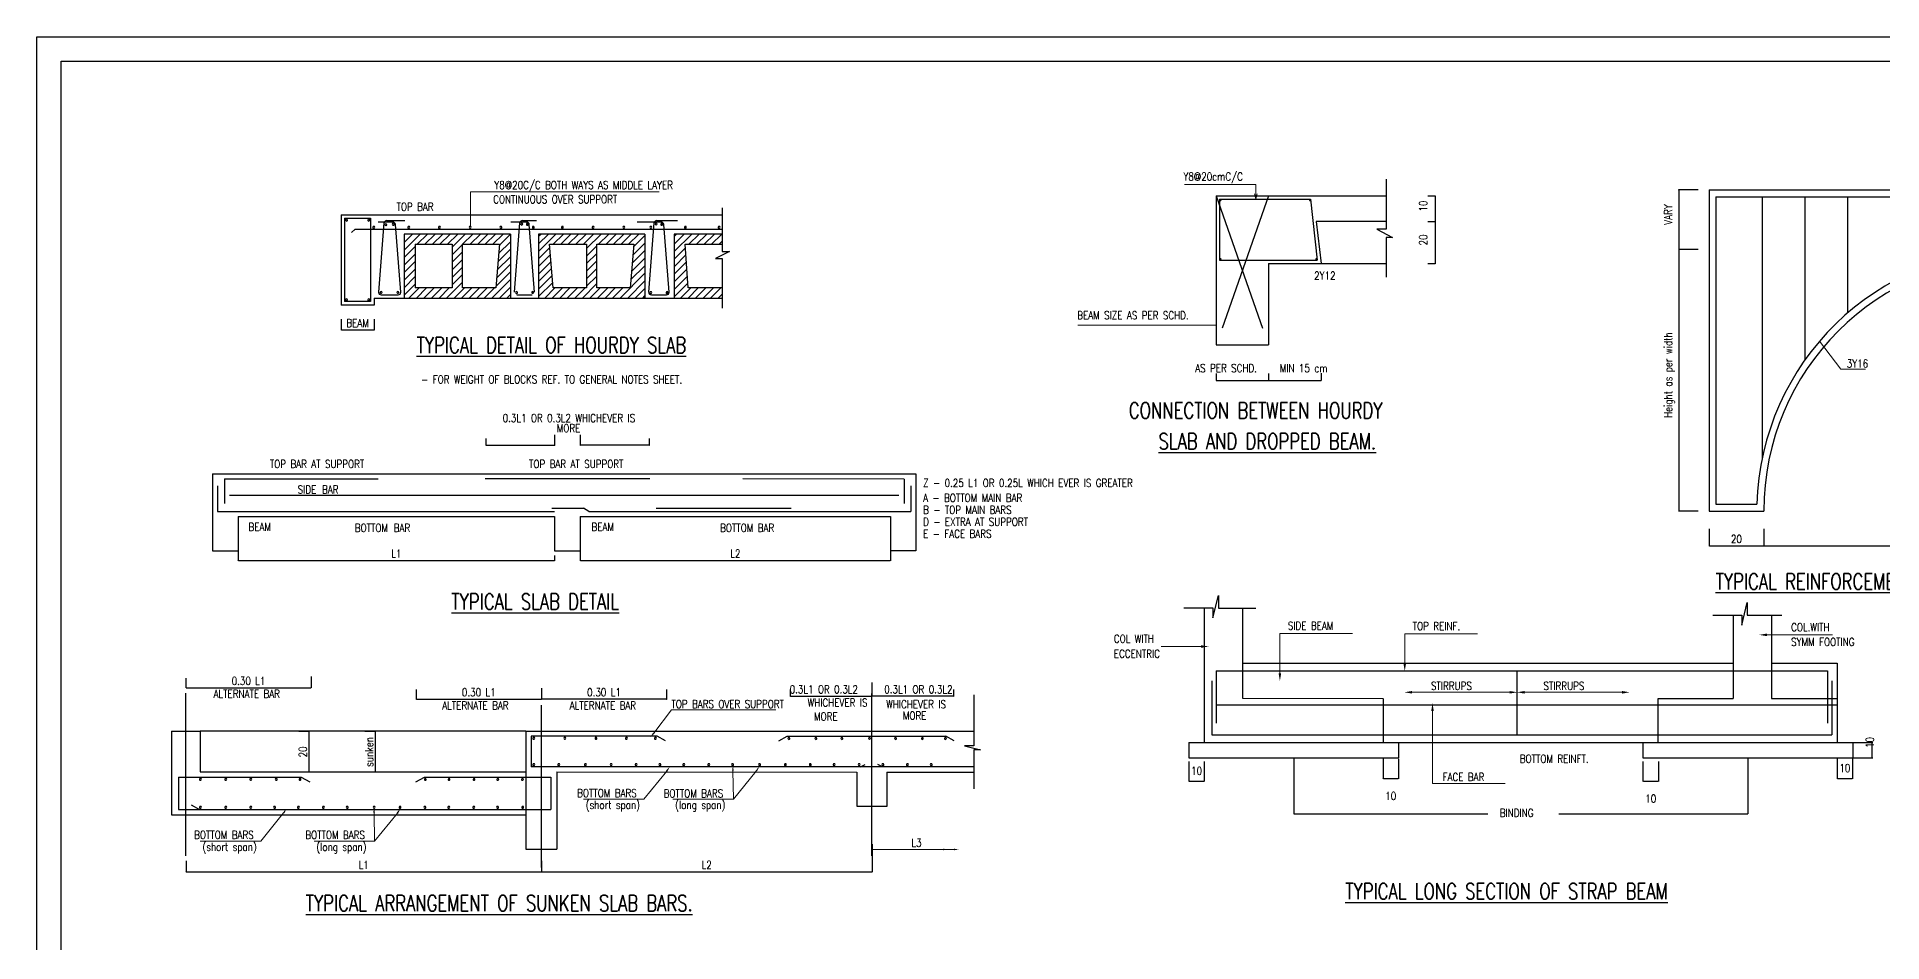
# Model space of a CAD drawing. Header units: metres. Extents: x 503482 to 1007323, y 2781056 to 5562345.
# Drawn here: x 503532.47 to 503562.06, y 2781098.36 to 2781112.87 of the extents above; entities that cross this region are included whole.
import ezdxf
from ezdxf.enums import TextEntityAlignment as Align

# ---------------------------------------------------------------- set-up
doc = ezdxf.new("R2010")
doc.units = ezdxf.units.M
doc.header["$LTSCALE"] = 10
doc.header["$MEASUREMENT"] = 0
doc.header["$PDMODE"] = 3
doc.linetypes.add('CENTER2', pattern=[28.575, 19.05, -3.175, 3.175, -3.175])
doc.linetypes.add('HIDDEN', pattern=[0.375, 0.25, -0.125])
doc.layers.get('0').update_dxf_attribs({"linetype": 'CONTINUOUS'})
doc.layers.get('DEFPOINTS').update_dxf_attribs({"linetype": 'CONTINUOUS'})
for name, color, linetype in [('GRID', 17, 'CENTER2'), ('M.TITLE BLOCK', 7, 'CONTINUOUS'), ('NEW', 4, 'CONTINUOUS'), ('steel', 6, 'CONTINUOUS')]:
    doc.layers.add(name, color=color, linetype=linetype)
doc.layers.add('TEXT', color=254, linetype='CONTINUOUS', lineweight=13)
doc.layers.add('WALL', color=7, linetype='CONTINUOUS', lineweight=30)
doc.styles.add('ROMANS', font='ROMANS.SHX', dxfattribs={"width": 0.8, "height": 0.25})
doc.styles.add('ROMANT', font='ROMANT.SHX', dxfattribs={"width": 0.85})
doc.styles.get("Standard").update_dxf_attribs({"font": 'txt.shx', "height": 8})

# ---------------------------------------------------------------- blocks, each defined once
blk = doc.blocks.new('eee')
at = {"color": 1, "linetype": 'ByBlock'}
for p, q in [((-708.071, -181.43), (-707.939, -181.43)), ((-707.941, -181.432), (-707.941, -181.884)), ((-703.255, -181.324), (-703.603, -181.324)), ((-703.598, -181.329), (-703.598, -182.381)), ((-708.071, -181.886), (-707.939, -181.886)), ((-708.071, -181.886), (-707.939, -181.886)), ((-707.941, -181.889), (-707.941, -182.635)), ((-703.255, -182.385), (-703.603, -182.385)), ((-703.255, -182.385), (-703.603, -182.385)), ((-703.598, -182.39), (-703.598, -187.042)), ((-708.071, -182.638), (-707.939, -182.638)), ((-727.439, -183.63), (-727.439, -183.823)), ((-727.434, -183.818), (-726.858, -183.818)), ((-726.853, -183.63), (-726.853, -183.823)), ((-711.844, -184.594), (-711.844, -184.721)), ((-711.842, -184.719), (-710.913, -184.719)), ((-710.911, -184.594), (-710.911, -184.721)), ((-710.911, -184.594), (-710.911, -184.721)), ((-710.908, -184.719), (-709.978, -184.719)), ((-709.975, -184.588), (-709.975, -184.721)), ((-724.862, -185.753), (-724.862, -185.879)), ((-723.635, -185.688), (-723.635, -185.879)), ((-723.178, -185.688), (-723.178, -185.879)), ((-721.952, -185.753), (-721.952, -185.879)), ((-724.857, -185.874), (-723.64, -185.874)), ((-721.956, -185.874), (-723.174, -185.874)), ((-703.255, -187.047), (-703.603, -187.047)), ((-703.058, -187.365), (-703.058, -187.671)), ((-702.085, -187.365), (-702.085, -187.671)), ((-702.085, -187.365), (-702.085, -187.671)), ((-729.277, -187.738), (-729.277, -187.931)), ((-723.179, -187.738), (-723.179, -187.931)), ((-717.65, -187.761), (-717.65, -187.931)), ((-703.053, -187.666), (-702.09, -187.666)), ((-702.08, -187.666), (-693.009, -187.666)), ((-729.272, -187.926), (-723.64, -187.926)), ((-723.635, -187.837), (-723.635, -187.931)), ((-723.174, -187.926), (-717.655, -187.926)), ((-730.207, -190.024), (-730.207, -190.198)), ((-727.975, -189.996), (-727.975, -190.198)), ((-730.202, -190.194), (-727.98, -190.194)), ((-726.103, -190.228), (-726.103, -190.403)), ((-726.098, -190.398), (-723.876, -190.398)), ((-723.871, -190.201), (-723.871, -190.403)), ((-723.871, -190.201), (-723.871, -190.403)), ((-721.644, -190.398), (-723.866, -190.398)), ((-721.639, -190.228), (-721.639, -190.403)), ((-719.434, -190.225), (-719.434, -190.35)), ((-719.429, -190.345), (-717.984, -190.345)), ((-717.979, -190.099), (-717.979, -190.35)), ((-717.979, -190.099), (-717.979, -190.35)), ((-716.529, -190.345), (-717.974, -190.345)), ((-716.524, -190.225), (-716.524, -190.35)), ((-728.195, -190.967), (-728.002, -190.967)), ((-728.007, -191.688), (-728.007, -190.972)), ((-727.016, -190.967), (-726.823, -190.967)), ((-726.828, -191.688), (-726.828, -190.972)), ((-700.499, -191.17), (-700.141, -191.17)), ((-700.149, -191.438), (-700.149, -191.178)), ((-728.195, -191.693), (-728.002, -191.693)), ((-727.016, -191.693), (-726.823, -191.693)), ((-712.331, -191.508), (-712.331, -191.865)), ((-712.056, -191.508), (-712.056, -191.865)), ((-708.869, -191.459), (-708.869, -191.816)), ((-708.594, -191.459), (-708.594, -191.816)), ((-704.237, -191.508), (-704.237, -191.865)), ((-703.962, -191.508), (-703.962, -191.865)), ((-700.775, -191.459), (-700.775, -191.816)), ((-700.5, -191.459), (-700.5, -191.816)), ((-700.499, -191.446), (-700.141, -191.446)), ((-712.324, -191.858), (-712.063, -191.858)), ((-708.862, -191.809), (-708.601, -191.809)), ((-704.23, -191.858), (-703.969, -191.858)), ((-700.768, -191.809), (-700.507, -191.809)), ((-717.978, -192.982), (-717.978, -193.478)), ((-730.205, -193.276), (-730.205, -193.478)), ((-723.871, -193.276), (-723.871, -193.478)), ((-730.2, -193.473), (-723.876, -193.473)), ((-723.871, -193.402), (-723.871, -193.478)), ((-723.866, -193.473), (-717.983, -193.473))]:
    blk.add_line(p, q, dxfattribs=at)
at = {"color": 0, "linetype": 'ByBlock'}
for p, q in [((-707.94, -181.431), (-707.942, -181.429)), ((-703.595, -181.327), (-703.6, -181.322)), ((-707.942, -181.885), (-707.94, -181.887)), ((-707.94, -181.887), (-707.942, -181.885)), ((-703.6, -182.383), (-703.595, -182.388)), ((-703.595, -182.388), (-703.6, -182.383)), ((-707.942, -182.637), (-707.94, -182.639)), ((-727.436, -183.815), (-727.441, -183.82)), ((-726.856, -183.82), (-726.851, -183.815)), ((-711.843, -184.717), (-711.845, -184.72)), ((-710.912, -184.72), (-710.91, -184.717)), ((-710.91, -184.717), (-710.912, -184.72)), ((-709.977, -184.72), (-709.974, -184.718)), ((-724.859, -185.871), (-724.864, -185.876)), ((-723.637, -185.876), (-723.632, -185.871)), ((-723.176, -185.871), (-723.181, -185.876)), ((-721.954, -185.876), (-721.949, -185.871)), ((-703.6, -187.045), (-703.595, -187.05)), ((-703.056, -187.663), (-703.061, -187.668)), ((-702.087, -187.668), (-702.082, -187.663)), ((-702.082, -187.663), (-702.087, -187.668)), ((-729.275, -187.924), (-729.28, -187.928)), ((-723.637, -187.929), (-723.633, -187.924)), ((-723.176, -187.924), (-723.181, -187.929)), ((-717.653, -187.929), (-717.648, -187.924)), ((-730.205, -190.191), (-730.21, -190.196)), ((-727.978, -190.196), (-727.973, -190.191)), ((-726.101, -190.395), (-726.106, -190.4)), ((-723.874, -190.4), (-723.869, -190.395)), ((-723.869, -190.395), (-723.874, -190.4)), ((-721.642, -190.4), (-721.637, -190.395)), ((-719.431, -190.343), (-719.436, -190.348)), ((-717.981, -190.348), (-717.976, -190.343)), ((-717.976, -190.343), (-717.981, -190.348)), ((-716.526, -190.348), (-716.521, -190.343)), ((-728.004, -190.969), (-728.009, -190.964)), ((-726.825, -190.969), (-726.83, -190.964)), ((-700.145, -191.174), (-700.153, -191.167)), ((-728.009, -191.691), (-728.004, -191.696)), ((-726.83, -191.691), (-726.825, -191.696)), ((-700.153, -191.442), (-700.145, -191.449)), ((-712.327, -191.854), (-712.335, -191.861)), ((-712.059, -191.861), (-712.052, -191.854)), ((-708.865, -191.805), (-708.873, -191.812)), ((-708.598, -191.812), (-708.59, -191.805)), ((-704.233, -191.854), (-704.241, -191.862)), ((-703.966, -191.862), (-703.958, -191.854)), ((-700.772, -191.805), (-700.779, -191.813)), ((-700.504, -191.813), (-700.496, -191.805)), ((-730.202, -193.47), (-730.207, -193.475)), ((-723.869, -193.471), (-723.874, -193.475)), ((-723.874, -193.475), (-723.869, -193.471)), ((-717.98, -193.476), (-717.975, -193.471))]:
    blk.add_line(p, q, dxfattribs=at)
at = {"color": 8}
for p, q in [((-726.319, -182.395), (-726.033, -182.11)), ((-726.319, -182.26), (-726.168, -182.11)), ((-726.319, -182.126), (-726.302, -182.11)), ((-726.082, -182.292), (-725.899, -182.11)), ((-725.947, -182.292), (-725.764, -182.11)), ((-725.813, -182.292), (-725.63, -182.11)), ((-725.678, -182.292), (-725.495, -182.11)), ((-725.544, -182.292), (-725.361, -182.11)), ((-725.461, -182.344), (-725.227, -182.11)), ((-725.275, -182.292), (-725.092, -182.11)), ((-725.14, -182.292), (-724.958, -182.11)), ((-725.006, -182.292), (-724.823, -182.11)), ((-724.871, -182.292), (-724.689, -182.11)), ((-724.737, -182.292), (-724.554, -182.11)), ((-724.622, -182.312), (-724.422, -182.112)), ((-723.922, -182.419), (-723.613, -182.11)), ((-723.922, -182.285), (-723.747, -182.11)), ((-723.661, -182.292), (-723.478, -182.11)), ((-723.526, -182.292), (-723.344, -182.11)), ((-723.392, -182.292), (-723.209, -182.11)), ((-723.257, -182.292), (-723.075, -182.11)), ((-723.123, -182.292), (-722.94, -182.11)), ((-723.064, -182.368), (-722.806, -182.11)), ((-722.854, -182.292), (-722.671, -182.11)), ((-722.719, -182.292), (-722.537, -182.11)), ((-722.585, -182.292), (-722.402, -182.11)), ((-722.45, -182.292), (-722.268, -182.11)), ((-722.316, -182.292), (-722.133, -182.11)), ((-722.227, -182.338), (-722.026, -182.137)), ((-721.506, -182.424), (-721.192, -182.11)), ((-721.506, -182.289), (-721.326, -182.11)), ((-721.24, -182.292), (-721.057, -182.11)), ((-721.105, -182.292), (-720.923, -182.11)), ((-720.971, -182.292), (-720.788, -182.11)), ((-720.836, -182.292), (-720.654, -182.11)), ((-726.319, -182.529), (-726.12, -182.331)), ((-726.319, -182.664), (-726.12, -182.466)), ((-725.461, -182.478), (-725.278, -182.296)), ((-725.461, -182.613), (-725.278, -182.43)), ((-724.657, -182.75), (-724.422, -182.516)), ((-724.645, -182.604), (-724.422, -182.381)), ((-724.633, -182.458), (-724.422, -182.247)), ((-723.922, -182.554), (-723.719, -182.351)), ((-723.922, -182.688), (-723.709, -182.475)), ((-723.064, -182.503), (-722.882, -182.32)), ((-723.064, -182.637), (-722.882, -182.455)), ((-722.251, -182.631), (-722.026, -182.406)), ((-722.239, -182.484), (-722.026, -182.271)), ((-721.506, -182.558), (-721.305, -182.357)), ((-721.506, -182.693), (-721.296, -182.483)), ((-720.702, -182.292), (-720.649, -182.239)), ((-726.319, -182.798), (-726.12, -182.6)), ((-726.319, -182.933), (-726.12, -182.735)), ((-725.461, -182.747), (-725.278, -182.565)), ((-725.461, -182.882), (-725.278, -182.699)), ((-725.461, -183.016), (-725.278, -182.834)), ((-724.68, -183.043), (-724.422, -182.785)), ((-724.668, -182.896), (-724.422, -182.65)), ((-723.922, -182.823), (-723.699, -182.599)), ((-723.922, -182.957), (-723.689, -182.724)), ((-723.922, -183.092), (-723.679, -182.848)), ((-723.064, -182.772), (-722.882, -182.589)), ((-723.064, -182.906), (-722.882, -182.724)), ((-722.467, -183.251), (-722.026, -182.809)), ((-722.274, -182.923), (-722.026, -182.675)), ((-722.262, -182.777), (-722.026, -182.54)), ((-721.506, -182.827), (-721.287, -182.608)), ((-721.506, -182.962), (-721.278, -182.734)), ((-726.319, -183.067), (-726.12, -182.869)), ((-726.319, -183.202), (-726.12, -183.004)), ((-726.233, -183.251), (-726.051, -183.068)), ((-726.099, -183.251), (-725.916, -183.068)), ((-725.964, -183.251), (-725.782, -183.068)), ((-725.83, -183.251), (-725.647, -183.068)), ((-725.695, -183.251), (-725.513, -183.068)), ((-725.561, -183.251), (-725.278, -182.968)), ((-725.426, -183.251), (-725.244, -183.068)), ((-725.292, -183.251), (-725.109, -183.068)), ((-725.157, -183.251), (-724.975, -183.068)), ((-725.023, -183.251), (-724.84, -183.068)), ((-724.888, -183.251), (-724.706, -183.068)), ((-724.754, -183.251), (-724.422, -182.919)), ((-724.619, -183.251), (-724.422, -183.054)), ((-723.922, -183.226), (-723.668, -182.972)), ((-723.812, -183.251), (-723.63, -183.068)), ((-723.678, -183.251), (-723.495, -183.068)), ((-723.543, -183.251), (-723.361, -183.068)), ((-723.409, -183.251), (-723.226, -183.068)), ((-723.274, -183.251), (-723.092, -183.068)), ((-723.14, -183.251), (-722.882, -182.993)), ((-723.064, -183.041), (-722.882, -182.858)), ((-723.005, -183.251), (-722.823, -183.068)), ((-722.871, -183.251), (-722.688, -183.068)), ((-722.736, -183.251), (-722.554, -183.068)), ((-722.602, -183.251), (-722.419, -183.068)), ((-722.333, -183.251), (-722.026, -182.944)), ((-722.199, -183.251), (-722.026, -183.078)), ((-721.506, -183.096), (-721.269, -182.859)), ((-721.506, -183.231), (-721.26, -182.985)), ((-721.392, -183.251), (-721.209, -183.068)), ((-721.257, -183.251), (-721.074, -183.068)), ((-721.123, -183.251), (-720.94, -183.068)), ((-720.988, -183.251), (-720.806, -183.068)), ((-720.854, -183.251), (-720.671, -183.068)), ((-720.719, -183.251), (-720.649, -183.181)), ((-724.485, -183.251), (-724.422, -183.188))]:
    blk.add_line(p, q, dxfattribs=at)
at = {"color": 1}
for p, q in [((-723.922, -182.15), (-723.882, -182.11)), ((-721.506, -182.155), (-721.461, -182.11)), ((-722.064, -183.251), (-722.026, -183.213)), ((-710.462, -191.444), (-710.462, -192.438)), ((-702.368, -191.444), (-702.368, -192.438)), ((-710.462, -192.438), (-707.003, -192.438)), ((-705.734, -192.438), (-702.368, -192.438))]:
    blk.add_line(p, q, dxfattribs=at)
at = {"layer": 'DEFPOINTS', "color": 0, "linetype": 'ByBlock'}
for p in [(-703.25, -181.324), (-707.941, -181.886), (-703.598, -182.385), (-703.25, -182.385), (-703.25, -182.385), (-707.941, -182.638), (-727.439, -183.625), (-726.853, -183.625), (-726.853, -183.818), (-710.911, -184.719), (-709.975, -184.719), (-724.862, -185.748), (-723.635, -185.683), (-723.178, -185.683), (-721.952, -185.748), (-723.635, -185.874), (-723.178, -185.874), (-703.598, -187.047), (-703.25, -187.047), (-703.058, -187.36), (-702.085, -187.36), (-702.085, -187.36), (-729.277, -187.733), (-723.179, -187.733), (-717.65, -187.756), (-702.085, -187.666), (-723.635, -187.832), (-723.635, -187.926), (-717.65, -187.926), (-730.207, -190.019), (-727.975, -189.991), (-727.975, -190.194), (-726.103, -190.223), (-723.871, -190.196), (-723.871, -190.196), (-723.871, -190.398), (-723.871, -190.398), (-721.639, -190.223), (-719.434, -190.22), (-717.979, -190.094), (-717.979, -190.094), (-717.979, -190.345), (-717.979, -190.345), (-716.524, -190.22), (-728.2, -190.967), (-728.007, -190.967), (-727.021, -190.967), (-726.828, -190.967), (-700.507, -191.17), (-700.149, -191.17), (-728.2, -191.693), (-727.021, -191.693), (-712.331, -191.5), (-712.056, -191.5), (-708.869, -191.451), (-708.594, -191.451), (-704.237, -191.5), (-703.962, -191.5), (-700.775, -191.451), (-700.507, -191.446), (-700.5, -191.451), (-712.056, -191.858), (-708.594, -191.809), (-703.962, -191.858), (-700.5, -191.809), (-717.711, -192.264), (-717.978, -192.977), (-730.205, -193.271), (-723.871, -193.271), (-723.871, -193.398), (-723.871, -193.473), (-717.978, -193.473)]:
    blk.add_point(p, dxfattribs=at)
at = {"layer": 'GRID'}
for p, q in [((-730.207, -193.188), (-730.207, -190.292)), ((-717.979, -193.189), (-717.979, -190.294)), ((-723.871, -193.398), (-723.871, -190.502))]:
    blk.add_line(p, q, dxfattribs=at)
at = {"layer": 'steel'}
for p, q in [((-711.783, -181.491), (-710.16, -181.491)), ((-711.783, -181.491), (-711.783, -182.577)), ((-710.16, -181.491), (-710.042, -182.577)), ((-727.378, -181.828), (-727.378, -183.315)), ((-726.914, -181.828), (-726.914, -183.315)), ((-727.192, -182.021), (-727.256, -182.085)), ((-711.783, -182.577), (-710.042, -182.577)), ((-726.914, -183.315), (-727.378, -183.315)), ((-729.521, -186.474), (-729.521, -186.914)), ((-729.521, -186.474), (-726.783, -186.474)), ((-721.939, -186.474), (-724.87, -186.474)), ((-717.407, -186.475), (-720.281, -186.474)), ((-717.407, -186.475), (-717.407, -186.914)), ((-729.642, -186.596), (-729.642, -187.053)), ((-729.429, -186.763), (-717.501, -186.764)), ((-717.285, -186.596), (-717.285, -187.053)), ((-729.642, -187.053), (-723.635, -187.053)), ((-723.684, -186.992), (-723.119, -186.992)), ((-723.027, -187.053), (-723.119, -186.992)), ((-723.027, -187.053), (-717.285, -187.053)), ((-721.826, -186.992), (-719.418, -186.992)), ((-711.92, -190.074), (-711.92, -191.033)), ((-711.844, -189.892), (-700.946, -189.892)), ((-711.844, -189.892), (-711.844, -190.824)), ((-706.484, -189.892), (-706.484, -191.033)), ((-700.946, -189.892), (-700.946, -190.825)), ((-700.87, -190.074), (-700.87, -191.033)), ((-711.844, -190.496), (-700.773, -190.496)), ((-724.055, -191.055), (-724.055, -191.604)), ((-721.809, -191.055), (-724.055, -191.055)), ((-721.657, -191.141), (-721.809, -191.055)), ((-719.64, -191.141), (-719.489, -191.055)), ((-719.489, -191.055), (-716.665, -191.056)), ((-716.513, -191.141), (-716.665, -191.056)), ((-711.92, -191.033), (-700.87, -191.033)), ((-716.165, -191.604), (-724.055, -191.604)), ((-718.186, -191.602), (-718.097, -191.559)), ((-717.789, -191.602), (-717.877, -191.559)), ((-730.339, -191.787), (-730.339, -192.365)), ((-730.339, -191.787), (-728.151, -191.787)), ((-728.151, -191.787), (-727.999, -191.872)), ((-726.107, -191.873), (-725.955, -191.787)), ((-725.955, -191.787), (-723.701, -191.787)), ((-723.701, -191.787), (-723.701, -192.365)), ((-730.339, -192.365), (-723.701, -192.365)), ((-730.116, -192.28), (-729.965, -192.366))]:
    blk.add_line(p, q, dxfattribs=at)
at = {"layer": 'steel', "linetype": 'Continuous'}
for p, q in [((-727.378, -181.828), (-726.914, -181.828)), ((-727.192, -182.021), (-720.649, -182.021)), ((-726.519, -181.898), (-726.782, -181.898)), ((-726.771, -183.144), (-726.673, -181.913)), ((-726.627, -181.871), (-726.307, -181.871)), ((-726.377, -183.144), (-726.474, -181.94)), ((-724.132, -181.899), (-724.416, -181.899)), ((-724.353, -183.144), (-724.254, -181.913)), ((-724.209, -181.871), (-723.959, -181.871)), ((-723.991, -183.144), (-724.087, -181.941)), ((-721.736, -181.899), (-722.161, -181.899)), ((-721.956, -183.144), (-721.858, -181.913)), ((-721.812, -181.871), (-721.447, -181.871)), ((-721.594, -183.144), (-721.69, -181.941)), ((-726.726, -183.193), (-726.423, -183.193)), ((-724.307, -183.193), (-724.036, -183.193)), ((-721.911, -183.193), (-721.64, -183.193))]:
    blk.add_line(p, q, dxfattribs=at)
for centre, radius, start, end in [((-711.766, -181.507), 0.00836, 359.999, 179.999), ((-711.766, -181.507), 0.00836, 179.999, 359.999), ((-710.174, -181.507), 0.00836, 359.999, 179.999), ((-710.174, -181.507), 0.00836, 179.999, 359.999), ((-727.343, -181.862), 0.0167, 359.999, 179.999), ((-727.343, -181.862), 0.0167, 179.999, 359.999), ((-726.947, -181.862), 0.0167, 359.999, 179.999), ((-726.947, -181.862), 0.0167, 179.999, 359.999), ((-726.859, -181.99), 0.0167, 359.999, 179.999), ((-726.859, -181.99), 0.0167, 179.999, 359.999), ((-726.627, -181.917), 0.0456, 89.9968, 175.4251), ((-726.643, -181.945), 0.0167, 359.999, 179.999), ((-726.643, -181.945), 0.0167, 179.999, 359.999), ((-726.511, -181.936), 0.0167, 359.999, 179.999), ((-726.511, -181.936), 0.0167, 179.999, 359.999), ((-726.519, -181.944), 0.0456, 4.5729, 90.0007), ((-726.235, -181.99), 0.0167, 359.999, 179.999), ((-726.235, -181.99), 0.0167, 179.999, 359.999), ((-725.688, -181.99), 0.0167, 359.999, 179.999), ((-725.688, -181.99), 0.0167, 179.999, 359.999), ((-725.14, -181.99), 0.0167, 359.999, 179.999), ((-725.14, -181.99), 0.0167, 179.999, 359.999), ((-724.592, -181.99), 0.0167, 359.999, 179.999), ((-724.592, -181.99), 0.0167, 179.999, 359.999), ((-724.209, -181.917), 0.0456, 89.9976, 175.4251), ((-724.221, -181.933), 0.0167, 359.999, 179.999), ((-724.221, -181.933), 0.0167, 179.999, 359.999), ((-724.122, -181.937), 0.0167, 359.999, 179.999), ((-724.122, -181.937), 0.0167, 179.999, 359.999), ((-724.132, -181.944), 0.0456, 4.5729, 89.999), ((-724.015, -181.99), 0.0167, 359.999, 179.999), ((-724.015, -181.99), 0.0167, 179.999, 359.999), ((-723.497, -181.99), 0.0167, 359.999, 179.999), ((-723.497, -181.99), 0.0167, 179.999, 359.999), ((-722.949, -181.99), 0.0167, 359.999, 179.999), ((-722.949, -181.99), 0.0167, 179.999, 359.999), ((-722.401, -181.99), 0.0167, 359.999, 179.999), ((-722.401, -181.99), 0.0167, 179.999, 359.999), ((-721.92, -181.99), 0.0167, 359.999, 179.999), ((-721.92, -181.99), 0.0167, 179.999, 359.999), ((-721.812, -181.917), 0.0456, 89.999, 175.4251), ((-721.825, -181.933), 0.0167, 359.999, 179.999), ((-721.825, -181.933), 0.0167, 179.999, 359.999), ((-721.727, -181.937), 0.0167, 359.999, 179.999), ((-721.727, -181.937), 0.0167, 179.999, 359.999), ((-721.736, -181.944), 0.0456, 4.5729, 89.999), ((-721.305, -181.99), 0.0167, 359.999, 179.999), ((-721.305, -181.99), 0.0167, 179.999, 359.999), ((-720.703, -181.99), 0.0167, 359.999, 179.999), ((-720.703, -181.99), 0.0167, 179.999, 359.999), ((-711.766, -182.56), 0.00836, 359.999, 179.999), ((-711.766, -182.56), 0.00836, 179.999, 359.999), ((-710.061, -182.56), 0.00836, 359.999, 179.999), ((-710.061, -182.56), 0.00836, 179.999, 359.999), ((-726.726, -183.148), 0.0456, 175.4251, 270.0008), ((-726.728, -183.15), 0.0167, 359.999, 179.999), ((-726.728, -183.15), 0.0167, 179.999, 359.999), ((-726.429, -183.15), 0.0167, 359.999, 179.999), ((-726.429, -183.15), 0.0167, 179.999, 359.999), ((-726.423, -183.148), 0.0456, 269.9978, 4.5729), ((-724.314, -183.153), 0.0167, 359.999, 179.999), ((-724.314, -183.153), 0.0167, 179.999, 359.999), ((-724.027, -183.15), 0.0167, 359.999, 179.999), ((-724.027, -183.15), 0.0167, 179.999, 359.999), ((-721.911, -183.148), 0.0456, 175.4251, 270.0012), ((-721.92, -183.154), 0.0167, 359.999, 179.999), ((-721.92, -183.154), 0.0167, 179.999, 359.999), ((-721.631, -183.153), 0.0167, 359.999, 179.999), ((-721.631, -183.153), 0.0167, 179.999, 359.999), ((-721.64, -183.148), 0.0456, 269.9972, 4.5729), ((-727.344, -183.281), 0.0167, 359.999, 179.999), ((-727.344, -183.281), 0.0167, 179.999, 359.999), ((-726.947, -183.281), 0.0167, 359.999, 179.999), ((-726.947, -183.281), 0.0167, 179.999, 359.999), ((-724.007, -191.095), 0.0167, 359.999, 179.999), ((-723.453, -191.095), 0.0167, 359.999, 179.999), ((-722.898, -191.095), 0.0167, 359.999, 179.999), ((-722.355, -191.095), 0.0167, 359.999, 179.999), ((-721.838, -191.095), 0.0167, 359.999, 179.999), ((-724.007, -191.095), 0.0167, 179.999, 359.999), ((-723.453, -191.095), 0.0167, 179.999, 359.999), ((-722.898, -191.095), 0.0167, 179.999, 359.999), ((-722.355, -191.095), 0.0167, 179.999, 359.999), ((-721.838, -191.095), 0.0167, 179.999, 359.999), ((-719.459, -191.097), 0.0167, 359.999, 179.999), ((-719.459, -191.097), 0.0167, 179.999, 359.999), ((-718.978, -191.097), 0.0167, 359.999, 179.999), ((-718.978, -191.097), 0.0167, 179.999, 359.999), ((-718.515, -191.097), 0.0167, 359.999, 179.999), ((-718.515, -191.097), 0.0167, 179.999, 359.999), ((-718.023, -191.097), 0.0167, 359.999, 179.999), ((-718.023, -191.097), 0.0167, 179.999, 359.999), ((-717.558, -191.097), 0.0167, 359.999, 179.999), ((-717.558, -191.097), 0.0167, 179.999, 359.999), ((-717.08, -191.097), 0.0167, 359.999, 179.999), ((-717.08, -191.097), 0.0167, 179.999, 359.999), ((-716.669, -191.097), 0.0167, 359.999, 179.999), ((-716.669, -191.097), 0.0167, 179.999, 359.999), ((-724.007, -191.564), 0.0167, 359.999, 179.999), ((-724.007, -191.564), 0.0167, 179.999, 359.999), ((-723.561, -191.564), 0.0167, 359.999, 179.999), ((-723.561, -191.564), 0.0167, 179.999, 359.999), ((-723.086, -191.564), 0.0167, 359.999, 179.999), ((-723.086, -191.564), 0.0167, 179.999, 359.999), ((-722.627, -191.564), 0.0167, 359.999, 179.999), ((-722.627, -191.564), 0.0167, 179.999, 359.999), ((-722.182, -191.564), 0.0167, 359.999, 179.999), ((-722.182, -191.564), 0.0167, 179.999, 359.999), ((-721.758, -191.564), 0.0167, 359.999, 179.999), ((-721.758, -191.564), 0.0167, 179.999, 359.999), ((-721.333, -191.564), 0.0167, 359.999, 179.999), ((-721.333, -191.564), 0.0167, 179.999, 359.999), ((-720.887, -191.564), 0.0167, 359.999, 179.999), ((-720.887, -191.564), 0.0167, 179.999, 359.999), ((-720.463, -191.564), 0.0167, 359.999, 179.999), ((-720.463, -191.564), 0.0167, 179.999, 359.999), ((-719.982, -191.564), 0.0167, 359.999, 179.999), ((-719.982, -191.564), 0.0167, 179.999, 359.999), ((-719.522, -191.564), 0.0167, 359.999, 179.999), ((-719.522, -191.564), 0.0167, 179.999, 359.999), ((-719.078, -191.564), 0.0167, 359.999, 179.999), ((-719.078, -191.564), 0.0167, 179.999, 359.999), ((-718.653, -191.564), 0.0167, 359.999, 179.999), ((-718.653, -191.564), 0.0167, 179.999, 359.999), ((-718.207, -191.564), 0.0167, 359.999, 179.999), ((-718.207, -191.564), 0.0167, 179.999, 359.999), ((-717.784, -191.564), 0.0167, 359.999, 179.999), ((-717.784, -191.564), 0.0167, 179.999, 359.999), ((-717.347, -191.564), 0.0167, 359.999, 179.999), ((-717.347, -191.564), 0.0167, 179.999, 359.999), ((-716.922, -191.564), 0.0167, 359.999, 179.999), ((-716.922, -191.564), 0.0167, 179.999, 359.999), ((-729.948, -191.826), 0.0167, 359.999, 179.999), ((-729.948, -191.826), 0.0167, 179.999, 359.999), ((-729.496, -191.826), 0.0167, 359.999, 179.999), ((-729.496, -191.826), 0.0167, 179.999, 359.999), ((-729.05, -191.826), 0.0167, 359.999, 179.999), ((-729.05, -191.826), 0.0167, 179.999, 359.999), ((-728.597, -191.826), 0.0167, 359.999, 179.999), ((-728.597, -191.826), 0.0167, 179.999, 359.999), ((-728.173, -191.826), 0.0167, 359.999, 179.999), ((-728.173, -191.826), 0.0167, 179.999, 359.999), ((-725.94, -191.827), 0.0167, 359.999, 179.999), ((-725.94, -191.827), 0.0167, 179.999, 359.999), ((-725.517, -191.827), 0.0167, 359.999, 179.999), ((-725.517, -191.827), 0.0167, 179.999, 359.999), ((-725.071, -191.827), 0.0167, 359.999, 179.999), ((-725.071, -191.827), 0.0167, 179.999, 359.999), ((-724.648, -191.827), 0.0167, 359.999, 179.999), ((-724.648, -191.827), 0.0167, 179.999, 359.999), ((-724.209, -191.827), 0.0167, 359.999, 179.999), ((-724.209, -191.827), 0.0167, 179.999, 359.999), ((-729.948, -192.325), 0.0167, 359.999, 179.999), ((-729.948, -192.325), 0.0167, 179.999, 359.999), ((-729.496, -192.325), 0.0167, 359.999, 179.999), ((-729.496, -192.325), 0.0167, 179.999, 359.999), ((-729.05, -192.325), 0.0167, 359.999, 179.999), ((-729.05, -192.325), 0.0167, 179.999, 359.999), ((-728.627, -192.325), 0.0167, 359.999, 179.999), ((-728.627, -192.325), 0.0167, 179.999, 359.999), ((-728.201, -192.325), 0.0167, 359.999, 179.999), ((-728.201, -192.325), 0.0167, 179.999, 359.999), ((-727.756, -192.325), 0.0167, 359.999, 179.999), ((-727.756, -192.325), 0.0167, 179.999, 359.999), ((-727.332, -192.325), 0.0167, 359.999, 179.999), ((-727.332, -192.325), 0.0167, 179.999, 359.999), ((-726.851, -192.325), 0.0167, 359.999, 179.999), ((-726.851, -192.325), 0.0167, 179.999, 359.999), ((-726.39, -192.325), 0.0167, 359.999, 179.999), ((-726.39, -192.325), 0.0167, 179.999, 359.999), ((-725.947, -192.325), 0.0167, 359.999, 179.999), ((-725.947, -192.325), 0.0167, 179.999, 359.999), ((-725.522, -192.325), 0.0167, 359.999, 179.999), ((-725.522, -192.325), 0.0167, 179.999, 359.999), ((-725.076, -192.325), 0.0167, 359.999, 179.999), ((-725.076, -192.325), 0.0167, 179.999, 359.999), ((-724.652, -192.325), 0.0167, 359.999, 179.999), ((-724.652, -192.325), 0.0167, 179.999, 359.999), ((-724.204, -192.325), 0.0167, 359.999, 179.999), ((-724.204, -192.325), 0.0167, 179.999, 359.999)]:
    blk.add_arc(centre, radius, start, end, dxfattribs=at)
at = {"layer": 'TEXT', "color": 1}
for p, q in [((-725.135, -181.356), (-721.77, -181.356)), ((-725.135, -181.974), (-725.135, -181.356)), ((-711.137, -181.23), (-712.406, -181.23)), ((-711.137, -181.491), (-711.159, -181.394)), ((-711.137, -181.491), (-711.137, -181.23)), ((-711.137, -181.491), (-711.115, -181.394)), ((-711.844, -183.736), (-714.308, -183.736)), ((-701.091, -184.022), (-700.711, -184.518)), ((-700.711, -184.518), (-700.27, -184.518)), ((-710.708, -189.938), (-710.708, -189.226)), ((-710.708, -189.226), (-709.411, -189.226)), ((-708.483, -189.761), (-708.483, -189.233)), ((-708.483, -189.233), (-707.185, -189.233)), ((-702.027, -189.252), (-700.856, -189.252)), ((-712.112, -189.46), (-712.824, -189.46)), ((-706.613, -190.275), (-708.353, -190.275)), ((-704.608, -190.275), (-706.348, -190.275)), ((-721.869, -191.003), (-721.55, -190.586)), ((-721.55, -190.586), (-719.694, -190.586)), ((-707.988, -190.608), (-707.988, -191.898)), ((-721.636, -191.678), (-722.043, -192.177)), ((-720.457, -191.673), (-720.448, -192.177)), ((-720.041, -191.678), (-720.448, -192.177)), ((-707.988, -191.898), (-706.69, -191.898)), ((-722.043, -192.177), (-723.122, -192.177)), ((-720.448, -192.177), (-721.527, -192.177)), ((-728.467, -192.426), (-728.874, -192.925)), ((-726.853, -192.423), (-726.844, -192.927)), ((-726.437, -192.428), (-726.844, -192.927)), ((-728.874, -192.925), (-729.953, -192.925)), ((-726.844, -192.927), (-727.923, -192.927)), ((-716.519, -193.076), (-717.978, -193.076))]:
    blk.add_line(p, q, dxfattribs=at)
at = {"layer": 'TEXT'}
for points in [[(-702.027, -189.275), (-702.027, -189.229), (-702.164, -189.252)], [(-712.112, -189.437), (-712.112, -189.483), (-711.975, -189.46)], [(-708.46, -189.761), (-708.506, -189.761), (-708.483, -189.898)], [(-710.686, -189.938), (-710.731, -189.938), (-710.708, -190.075)], [(-708.353, -190.252), (-708.353, -190.298), (-708.49, -190.275)], [(-706.613, -190.253), (-706.613, -190.298), (-706.476, -190.275)], [(-706.348, -190.253), (-706.348, -190.298), (-706.484, -190.275)], [(-704.608, -190.253), (-704.608, -190.298), (-704.471, -190.275)], [(-707.965, -190.608), (-708.011, -190.608), (-707.988, -190.471)], [(-721.857, -191.013), (-721.881, -190.994), (-721.925, -191.075)], [(-721.624, -191.686), (-721.649, -191.669), (-721.584, -191.602)], [(-720.472, -191.673), (-720.442, -191.673), (-720.458, -191.582)], [(-720.028, -191.686), (-720.054, -191.669), (-719.989, -191.602)]]:
    blk.add_solid(points, dxfattribs=at)
at = {"layer": 'TEXT', "color": 2}
for points in [[(-728.454, -192.435), (-728.479, -192.418), (-728.415, -192.351)], [(-726.868, -192.423), (-726.838, -192.423), (-726.854, -192.332)], [(-726.424, -192.436), (-726.45, -192.419), (-726.385, -192.352)]]:
    blk.add_solid(points, dxfattribs=at)
at = {"layer": 'TEXT', "color": 8}
for points in [[(-716.709, -193.091), (-716.709, -193.061), (-716.618, -193.076)], [(-716.519, -193.091), (-716.519, -193.061), (-716.428, -193.076)]]:
    blk.add_solid(points, dxfattribs=at)
at = {"layer": 'WALL', "color": 2}
for p, q in [((-708.812, -181.133), (-708.812, -182.024)), ((-711.844, -181.43), (-708.812, -181.43)), ((-711.844, -181.43), (-711.844, -184.086)), ((-703.058, -181.324), (-703.058, -187.047)), ((-703.058, -181.324), (-692.03, -181.324)), ((-727.438, -181.767), (-727.439, -183.376)), ((-726.319, -182.11), (-726.319, -183.251)), ((-724.422, -182.11), (-724.422, -183.251)), ((-723.922, -182.11), (-723.922, -183.251)), ((-722.026, -182.11), (-722.026, -183.251)), ((-721.506, -182.11), (-721.506, -183.251)), ((-708.812, -181.886), (-710.064, -181.886)), ((-710.064, -181.886), (-709.975, -182.638)), ((-708.979, -182.024), (-708.7, -182.173)), ((-708.812, -182.024), (-708.979, -182.024)), ((-708.7, -182.173), (-708.812, -182.173)), ((-708.812, -182.173), (-708.812, -182.879)), ((-726.12, -182.292), (-726.12, -183.068)), ((-710.911, -182.638), (-708.812, -182.638)), ((-710.911, -182.638), (-710.911, -184.086)), ((-726.853, -183.376), (-727.439, -183.376)), ((-726.853, -183.251), (-726.853, -183.376)), ((-711.844, -184.086), (-710.911, -184.086)), ((-729.734, -186.383), (-717.194, -186.383)), ((-729.734, -186.383), (-729.734, -187.756)), ((-717.194, -186.383), (-717.194, -187.756)), ((-703.058, -187.047), (-702.085, -187.047)), ((-729.277, -187.144), (-723.635, -187.144)), ((-729.277, -187.144), (-729.277, -187.756)), ((-723.635, -187.144), (-723.635, -187.756)), ((-723.179, -187.144), (-717.65, -187.144)), ((-723.179, -187.144), (-723.179, -187.756)), ((-717.65, -187.144), (-717.65, -187.756)), ((-729.734, -187.756), (-729.277, -187.756)), ((-723.635, -187.756), (-723.179, -187.756)), ((-717.194, -187.756), (-717.65, -187.756)), ((-712.418, -188.771), (-711.902, -188.771)), ((-712.057, -188.771), (-712.057, -191.17)), ((-711.902, -188.949), (-711.805, -188.549)), ((-711.902, -188.771), (-711.902, -188.949)), ((-711.805, -188.549), (-711.805, -188.774)), ((-711.805, -188.774), (-711.137, -188.774)), ((-711.372, -188.771), (-711.372, -189.755)), ((-702.477, -189.079), (-702.38, -188.678)), ((-702.38, -188.678), (-702.38, -188.904)), ((-702.994, -188.9), (-702.477, -188.9)), ((-702.632, -188.9), (-702.632, -189.755)), ((-702.477, -188.9), (-702.477, -189.079)), ((-702.38, -188.904), (-701.759, -188.904)), ((-701.948, -188.904), (-701.948, -189.755)), ((-711.372, -189.755), (-702.632, -189.755)), ((-701.948, -189.755), (-700.773, -189.755)), ((-700.773, -189.755), (-700.773, -191.17)), ((-716.165, -190.319), (-716.165, -191.228)), ((-730.464, -190.967), (-730.464, -192.456)), ((-730.464, -190.967), (-729.95, -190.967)), ((-724.147, -190.967), (-729.95, -190.967)), ((-729.95, -190.967), (-729.95, -191.695)), ((-724.147, -190.967), (-724.147, -192.456)), ((-724.147, -190.967), (-716.165, -190.967)), ((-716.165, -191.228), (-716.329, -191.228)), ((-716.329, -191.228), (-716.043, -191.301)), ((-716.165, -191.301), (-716.165, -191.997)), ((-716.043, -191.301), (-716.165, -191.301)), ((-712.331, -191.17), (-700.499, -191.17)), ((-712.331, -191.17), (-712.331, -191.444)), ((-708.593, -191.17), (-708.593, -191.444)), ((-704.237, -191.17), (-704.237, -191.444)), ((-700.499, -191.17), (-700.499, -191.444)), ((-729.95, -191.695), (-724.147, -191.695)), ((-723.595, -191.695), (-723.595, -193.07)), ((-723.595, -191.695), (-718.247, -191.696)), ((-718.247, -191.696), (-718.247, -192.307)), ((-717.711, -191.696), (-717.711, -192.309)), ((-717.711, -191.696), (-716.165, -191.696)), ((-712.331, -191.444), (-708.593, -191.444)), ((-704.237, -191.444), (-700.499, -191.444)), ((-718.247, -192.307), (-717.711, -192.307)), ((-730.464, -192.456), (-724.147, -192.456)), ((-724.147, -192.456), (-724.147, -193.07)), ((-724.147, -193.07), (-723.595, -193.07))]:
    blk.add_line(p, q, dxfattribs=at)
at = {"layer": 'WALL', "color": 1, "linetype": 'HIDDEN'}
for p, q in [((-711.844, -181.43), (-710.911, -184.086)), ((-710.911, -181.43), (-711.844, -184.086))]:
    blk.add_line(p, q, dxfattribs=at)
at = {"layer": 'WALL'}
for p, q in [((-702.937, -181.446), (-702.937, -186.926)), ((-702.937, -181.446), (-692.152, -181.446)), ((-702.109, -186.101), (-702.109, -181.446)), ((-701.348, -184.352), (-701.348, -181.446)), ((-700.588, -183.516), (-700.588, -181.446)), ((-702.937, -186.926), (-702.205, -186.926))]:
    blk.add_line(p, q, dxfattribs=at)
at = {"layer": 'WALL', "color": 2, "linetype": 'Continuous'}
for p, q in [((-727.438, -181.767), (-720.649, -181.767)), ((-720.649, -181.642), (-720.649, -182.424)), ((-724.422, -182.11), (-726.319, -182.11)), ((-722.026, -182.11), (-723.922, -182.11)), ((-720.649, -182.11), (-721.506, -182.11)), ((-726.12, -182.292), (-725.461, -182.292)), ((-725.461, -182.292), (-725.461, -183.068)), ((-725.278, -182.292), (-724.62, -182.292)), ((-725.278, -183.068), (-725.278, -182.292)), ((-724.62, -182.292), (-724.682, -183.068)), ((-723.724, -182.292), (-723.064, -182.292)), ((-723.661, -183.068), (-723.724, -182.292)), ((-723.064, -182.292), (-723.064, -183.068)), ((-722.882, -183.068), (-722.882, -182.292)), ((-722.224, -182.292), (-722.286, -183.068)), ((-721.31, -182.292), (-720.649, -182.292)), ((-721.254, -183.068), (-721.31, -182.292)), ((-720.517, -182.424), (-720.765, -182.546)), ((-720.649, -182.424), (-720.517, -182.424)), ((-720.765, -182.546), (-720.649, -182.546)), ((-720.649, -182.546), (-720.649, -183.431)), ((-725.461, -183.068), (-726.12, -183.068)), ((-724.682, -183.068), (-725.278, -183.068)), ((-723.064, -183.068), (-723.661, -183.068)), ((-722.286, -183.068), (-722.882, -183.068)), ((-720.649, -183.068), (-721.254, -183.068)), ((-726.853, -183.251), (-724.422, -183.251)), ((-724.422, -183.251), (-723.922, -183.251)), ((-723.922, -183.251), (-722.026, -183.251)), ((-723.829, -183.251), (-722.117, -183.251)), ((-722.026, -183.251), (-721.506, -183.251)), ((-721.506, -183.251), (-720.649, -183.251))]:
    blk.add_line(p, q, dxfattribs=at)
at = {"layer": 'WALL', "color": 8, "linetype": 'Continuous'}
blk.add_line((-722.882, -182.292), (-722.224, -182.292), dxfattribs=at)
at = {"layer": 'WALL', "color": 2, "linetype": 'HIDDEN'}
for p, q in [((-711.372, -189.755), (-711.372, -190.382)), ((-702.632, -189.755), (-702.632, -190.383)), ((-701.948, -189.755), (-701.948, -190.383)), ((-711.372, -190.382), (-708.867, -190.383)), ((-708.867, -190.383), (-708.867, -191.17)), ((-703.963, -190.383), (-702.632, -190.383)), ((-703.963, -191.17), (-703.963, -190.383)), ((-701.948, -190.383), (-700.773, -190.383))]:
    blk.add_line(p, q, dxfattribs=at)
at = {"layer": 'WALL'}
blk.add_arc((-697.544, -187.047), 4.662, 1.4952, 178.5028, dxfattribs=at)
at = {"layer": 'WALL', "color": 2}
blk.add_arc((-697.544, -187.047), 4.54, 359.999, 179.999, dxfattribs=at)
at = {"color": 4, "linetype": 'ByBlock', "style": 'ROMANS', "width": 0.8}
for s, height, rotation, p in [('10', 0.1426, 89.999, (-708.153, -181.612)), ('20', 0.1426, 89.999, (-708.153, -182.216)), ('BEAM', 0.1426, 359.999, (-727.146, -183.696)), ('Height as per width', 0.14265, 89.999, (-703.789, -184.624)), ('MIN 15 cm', 0.1426, 359.999, (-710.285, -184.5)), ('L1', 0.1426, 359.999, (-726.456, -187.804)), ('L2', 0.1426, 359.999, (-720.414, -187.804)), ('20', 0.1426, 359.999, (-702.571, -187.544)), ('0.30 L1', 0.1426, 359.999, (-729.091, -190.072)), ('0.30 L1', 0.1426, 359.999, (-724.987, -190.276)), ('0.30 L1', 0.1426, 359.999, (-722.755, -190.276)), ('0.3L1 OR 0.3L2', 0.14265, 359.999, (-718.837, -190.223)), ('0.3L1 OR 0.3L2', 0.14265, 359.999, (-717.151, -190.223)), ('20', 0.1426, 89.999, (-728.121, -191.338)), ('sunken', 0.1426, 89.999, (-726.942, -191.338)), ('10', 0.1426, 89.999, (-700.193, -191.169)), ('10', 0.1426, 359.999, (-712.193, -191.675)), ('10', 0.1426, 359.999, (-700.638, -191.626)), ('10', 0.1426, 359.999, (-708.732, -192.121)), ('10', 0.1426, 359.999, (-704.099, -192.17)), ('L1', 0.1426, 359.999, (-727.038, -193.351)), ('L2', 0.1426, 359.999, (-720.925, -193.351))]:
    blk.add_text(s, height=height, rotation=rotation, dxfattribs=at).set_placement(p, align=Align.MIDDLE_CENTER)
for s, height, rotation, p in [('VARY', 0.1426, 89.999, (-703.789, -181.763)), ('AS PER SCHD.', 0.14265, 359.999, (-711.667, -184.5))]:
    blk.add_text(s, height=height, rotation=rotation, dxfattribs=at).set_placement(p, align=Align.MIDDLE)
at = {"layer": 'NEW', "linetype": 'Continuous', "style": 'ROMANT', "width": 0.75}
blk.add_text('%%UTYPICAL DETAIL OF HOURDY SLAB', height=0.2853, rotation=359.999, dxfattribs=at).set_placement((-723.692, -184.088), align=Align.MIDDLE)
at = {"layer": 'NEW', "style": 'ROMANT', "width": 0.75}
for s, p in [('CONNECTION BETWEEN HOURDY ', (-713.399, -185.396)), ('%%USLAB AND DROPPED BEAM.', (-712.87, -185.945)), ('%%UTYPICAL REINFORCEMENT DETAIL FOR SEMI CIRCULAR ARCHES', (-702.941, -188.443)), ('%%UTYPICAL SLAB DETAIL', (-725.475, -188.803)), ('%%UTYPICAL LONG SECTION OF STRAP BEAM', (-709.542, -193.963)), ('%%UTYPICAL ARRANGEMENT OF SUNKEN SLAB BARS.', (-728.071, -194.175))]:
    blk.add_text(s, height=0.2853, rotation=359.999, dxfattribs=at).set_placement(p)
at = {"layer": 'TEXT', "color": 4, "linetype": 'Continuous', "style": 'ROMANS', "width": 0.8}
for s, height, rotation, p in [('Y8@20C/C BOTH WAYS AS MIDDLE LAYER', 0.14265, 0.0068, (-723.118, -181.247)), ('CONTINUOUS OVER SUPPORT', 0.14265, 0.0068, (-723.624, -181.492)), ('TOP BAR', 0.1426, 0.0068, (-726.123, -181.624)), ('- FOR WEIGHT OF BLOCKS REF. TO GENERAL NOTES SHEET.', 0.14265, 0.0068, (-723.688, -184.701)), ('0.3L1 OR 0.3L2 WHICHEVER IS', 0.14265, 359.9912, (-723.38, -185.389)), ('MORE', 0.1426, 359.9912, (-723.387, -185.57)), ('ALTERNATE BAR', 0.14265, 0.0068, (-729.122, -190.302)), ('WHICHEVER IS', 0.14265, 0.0068, (-718.592, -190.46)), ('WHICHEVER IS', 0.14265, 359.9912, (-717.192, -190.488)), ('ALTERNATE BAR', 0.14265, 0.0068, (-725.047, -190.51)), ('ALTERNATE BAR', 0.14265, 0.0068, (-722.775, -190.51)), ('MORE', 0.1426, 0.0068, (-718.801, -190.707)), ('MORE', 0.1426, 359.9912, (-717.218, -190.691)), ('L3', 0.1426, 359.9912, (-717.184, -192.957))]:
    blk.add_text(s, height=height, rotation=rotation, dxfattribs=at).set_placement(p, align=Align.MIDDLE)
at = {"layer": 'TEXT', "color": 4, "style": 'ROMANS', "width": 0.8}
for s, height, p in [('Y8@20cmC/C', 0.1426, (-712.428, -181.087)), ('2Y12', 0.1426, (-710.098, -182.852)), ('BEAM SIZE AS PER SCHD.', 0.14265, (-714.32, -183.558)), ('3Y16', 0.1426, (-700.605, -184.419)), ('TOP BAR AT SUPPORT', 0.14265, (-728.711, -186.207)), ('TOP BAR AT SUPPORT', 0.14265, (-724.091, -186.207)), ('Z - 0.25 L1 OR 0.25L WHICH EVER IS GREATER', 0.14265, (-717.066, -186.546)), ('A - BOTTOM MAIN BAR', 0.14265, (-717.066, -186.811)), ('B - TOP MAIN BARS', 0.14265, (-717.066, -187.024)), ('BEAM', 0.1426, (-722.978, -187.33)), ('BOTTOM BAR', 0.1426, (-720.685, -187.346)), ('D - EXTRA AT SUPPORT', 0.14265, (-717.066, -187.238)), ('E - FACE BARS', 0.14265, (-717.066, -187.451)), ('SIDE BEAM', 0.1426, (-710.566, -189.089)), ('TOP REINF.', 0.1426, (-708.341, -189.096)), ('COL.WITH', 0.1426, (-701.596, -189.116)), ('COL WITH', 0.1426, (-713.667, -189.322)), ('SYMM FOOTING', 0.14265, (-701.596, -189.379)), ('ECCENTRIC', 0.1426, (-713.667, -189.589)), ('STIRRUPS', 0.1426, (-708.015, -190.161)), ('STIRRUPS', 0.1426, (-706.01, -190.161)), ('TOP BARS OVER SUPPORT', 0.14265, (-721.553, -190.486)), ('BOTTOM REINFT.', 0.14265, (-706.432, -191.459)), ('FACE BAR', 0.1426, (-707.807, -191.784)), ('BOTTOM BARS', 0.14265, (-723.233, -192.071)), ('BOTTOM BARS', 0.14265, (-721.692, -192.077)), ('(short span)', 0.14265, (-723.081, -192.281)), ('(long span)', 0.14265, (-721.486, -192.281)), ('BINDING', 0.1426, (-706.789, -192.424)), ('BOTTOM BARS', 0.14265, (-730.06, -192.816)), ('(short span)', 0.14265, (-729.912, -193.03)), ('BOTTOM BARS', 0.14265, (-728.078, -192.817)), ('(long span)', 0.14265, (-727.882, -193.031))]:
    blk.add_text(s, height=height, rotation=359.999, dxfattribs=at).set_placement(p, align=Align.MIDDLE_LEFT)
at = {"layer": 'TEXT', "width": 0.8}
for s, p in [('SIDE BAR', (-728.215, -186.663)), ('BEAM', (-729.091, -187.33)), ('BOTTOM BAR', (-727.196, -187.346))]:
    blk.add_text(s, height=0.1426, rotation=359.999, dxfattribs=at).set_placement(p, align=Align.MIDDLE_LEFT)

msp = doc.modelspace()

# ---------------------------------------------------------------- linework, layer by layer
at = {"layer": 'M.TITLE BLOCK', "color": 253, "linetype": 'Continuous', "ltscale": 24}
for p, q in [((503532.466, 2781112.871), (503580.229, 2781112.871)), ((503532.466, 2781080.006), (503532.466, 2781112.871))]:
    msp.add_line(p, q, dxfattribs=at)
at = {"layer": 'M.TITLE BLOCK', "color": 252}
for p, q in [((503532.854, 2781112.482), (503579.841, 2781112.482)), ((503532.854, 2781080.395), (503532.854, 2781112.482))]:
    msp.add_line(p, q, dxfattribs=at)

# ---------------------------------------------------------------- block references
at = {"layer": 'WALL', "color": 7, "xscale": 0.8999999999941792, "yscale": 0.8999999999941792, "zscale": 0.8999999999941792}
msp.add_blockref('eee', (504192.042, 2781273.609), dxfattribs=at)

doc.saveas('drawing.dxf')
